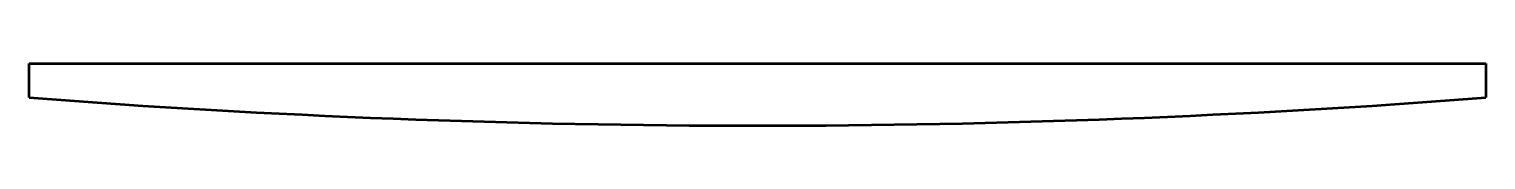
# Model space of a CAD drawing. Header units: millimetres. Extents: x 0 to 1700, y 0 to 73.
import ezdxf

# ---------------------------------------------------------------- set-up
doc = ezdxf.new("R2010")
doc.units = ezdxf.units.MM
doc.layers.add('IV_OUTER_PROFILE', color=7, linetype='Continuous', lineweight=50)

msp = doc.modelspace()

# ---------------------------------------------------------------- linework, layer by layer
at = {"layer": 'IV_OUTER_PROFILE'}
for p, q in [((0, 72.7), (1700, 72.7)), ((0, 32.7), (0, 72.7)), ((1700, 72.7), (1700, 32.7))]:
    msp.add_line(p, q, dxfattribs=at)
msp.add_arc((850, 11050), 11050, 265.58827, 274.41173, dxfattribs=at)

doc.saveas('drawing.dxf')
